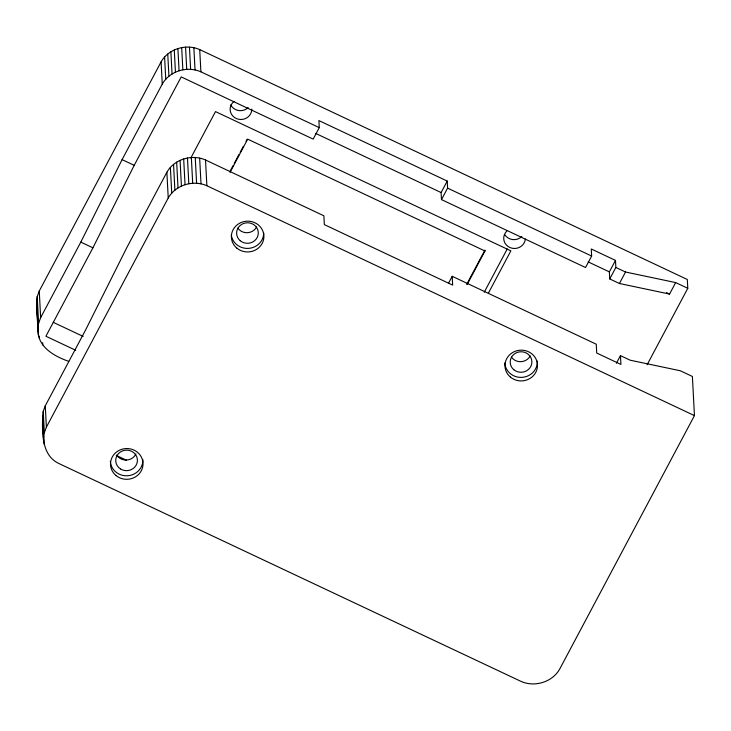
<?xml version="1.0" encoding="UTF-8"?>
<svg xmlns="http://www.w3.org/2000/svg" width="731" height="731" viewBox="0 0 731 731"><rect width="100%" height="100%" fill="white"/><g stroke="black" fill="none" stroke-linecap="round" stroke-linejoin="round"><path stroke-width="1.1" d="M68.741 361.37C55.008 356.545 38.496 347.664 37.948 331.07L36.587 300.743L37.208 296.585L39.255 291.029L161.094 61.852C168.505 48.776 186.14 43.531 199.727 49.598L687.314 279.48L687.78 288.297L647.127 364.76M37.948 331.07L36.587 300.743M42.562 419.238L43.22 411.379L45.267 405.824L85.436 330.284L126.719 247.791L166.878 172.242C174.289 159.166 191.924 153.921 205.512 159.998L323.888 215.8L324.345 224.618L452.663 285.117L452.206 276.3L596.258 344.21L596.715 353.027L620.93 364.44L620.464 355.622L630.149 360.191L680.296 370.763L692.394 376.465L694.45 415.61L559.654 669.148C552.243 682.224 534.617 687.469 521.029 681.402L59.12 463.628C42.27 455.916 42.206 434.89 42.562 419.238L42.8 421.074M43.686 440.574L42.599 415.546M37.985 327.369L38.597 323.212L37.208 296.585M43.723 436.882L44.335 432.715L43.22 411.379M38.597 323.212L40.644 317.656L80.812 242.107L122.095 159.614L162.255 84.074C169.674 70.998 187.3 65.753 200.888 71.821L319.264 127.633L313.16 139.109L181.206 76.901L134.202 165.325L92.919 247.818L45.907 336.242L75.695 350.277M44.335 432.715L46.391 427.16L168.231 197.991C175.641 184.916 193.267 179.671 206.864 185.738L694.45 415.61M190.873 157.914L215.499 111.596L510.868 250.852L488.39 293.14M229.973 171.502L233.189 165.453M234.258 163.442L239.083 154.378M240.152 152.359L243.359 146.319M246.036 141.284L247.115 139.265M230.018 172.379L247.69 139.137L484.964 250.998L467.283 284.24M687.78 288.297L675.672 282.586L669.569 294.072L619.422 283.5L609.745 278.94L615.849 267.455L615.475 260.4L591.269 248.988L591.635 256.042L585.531 267.519L441.478 199.609L441.104 192.555L447.217 181.069L318.899 120.578L319.264 127.633M441.478 199.609L447.582 188.123L447.217 181.069M448.642 282.998L452.206 276.3M466.707 284.368L484.918 250.121L484.964 250.998M484.224 292.254L507.241 248.951M609.745 278.94L609.371 271.886L615.475 260.4M619.422 283.5L625.535 272.023L675.672 282.586M616.397 363.28L620.464 355.622M447.582 188.123L591.635 256.042M615.849 267.455L625.535 272.023M666.471 292.61L669.569 294.072M315.865 133.508L441.104 192.555M588.19 261.899L609.371 271.886M122.095 159.614L134.202 165.325M80.812 242.107L92.919 247.818M53.226 322.316L83.151 336.424M116.266 455.404L126.536 460.247M43.531 424.693L43.038 422.902L43.513 431.884M36.55 304.443L36.906 307.184M199.727 49.598L200.888 71.821M205.512 159.998L206.864 185.738M193.861 47.698L195.031 69.92M199.654 158.088L200.998 183.837M189.466 47.14L190.627 69.354M195.25 157.53L196.602 183.271M185.564 47.122L186.725 69.344M191.348 157.512L192.692 183.262M181.681 47.597L182.851 69.82M187.465 157.987L188.817 183.737M177.898 48.538L179.068 70.761M183.682 158.929L185.034 184.678M174.28 49.946L175.44 72.168M180.064 160.336L181.416 186.085M170.88 51.782L172.041 74.005M176.664 162.172L178.017 187.922M167.755 54.021L168.925 76.243M173.539 164.411L174.892 190.161M164.594 56.981L165.754 79.204M170.378 167.372L171.721 193.121M161.094 61.852L162.255 84.074M166.878 172.242L168.231 197.991M42.663 342.702L42.782 344.922M39.255 291.029L40.644 317.656M45.267 405.824L46.391 427.16M39.282 336.086L39.401 338.307M37.199 311.433L37.665 320.306M37.893 324.747L38.423 334.734M43.75 436.38L44.162 444.238M256.59 227.021A10.846 10.252 -3 0 1 237.831 228.127M135.911 453.988A10.846 10.252 -3 0 1 126.627 460.055A10.846 10.252 -3 0 1 116.695 455.102M530.176 355.997A10.846 10.252 -3 0 1 511.417 357.112M263.727 233.079A16.274 15.388 -3 0 1 248.376 248.394A16.274 15.388 -3 0 1 231.307 234.989M142.819 459.443A16.274 15.388 -3 0 1 127.496 475.762A16.274 15.388 -3 0 1 110.335 461.362M537.285 361.059A16.274 15.388 -3 0 1 521.961 377.37A16.274 15.388 -3 0 1 504.801 362.978M521.824 236.552A10.846 10.252 -3 0 1 504.746 234.66M248.211 107.603A10.846 10.252 -3 0 1 230.694 104.853M251.82 109.138A10.846 10.252 -3 0 1 236.433 118.586A10.846 10.252 -3 0 1 233.966 101.454M525.37 238.964A10.846 10.252 -3 0 1 510.055 247.581A10.846 10.252 -3 0 1 506.821 231.078M236.807 248.101A16.274 15.388 -3 0 0 263.571 239.613A16.274 15.388 -3 0 0 242.555 221.977A16.274 15.388 -3 0 0 236.807 248.101M510.393 377.077A16.274 15.388 -3 0 0 537.157 368.588A16.274 15.388 -3 0 0 516.132 350.953A16.274 15.388 -3 0 0 510.393 377.077M115.927 475.461A16.274 15.388 -3 0 0 142.691 466.972A16.274 15.388 -3 0 0 121.675 449.337A16.274 15.388 -3 0 0 115.927 475.461M240.234 240.727A10.846 10.252 -3 0 0 258.08 235.071A10.846 10.252 -3 0 0 244.063 223.311A10.846 10.252 -3 0 0 240.234 240.727M120.46 468.909A10.846 10.252 -3 0 0 137.391 461.115A10.846 10.252 -3 0 0 121.876 451.182A10.846 10.252 -3 0 0 120.46 468.909M513.82 369.712A10.846 10.252 -3 0 0 531.656 364.047A10.846 10.252 -3 0 0 517.649 352.296A10.846 10.252 -3 0 0 513.82 369.712"/></g></svg>
